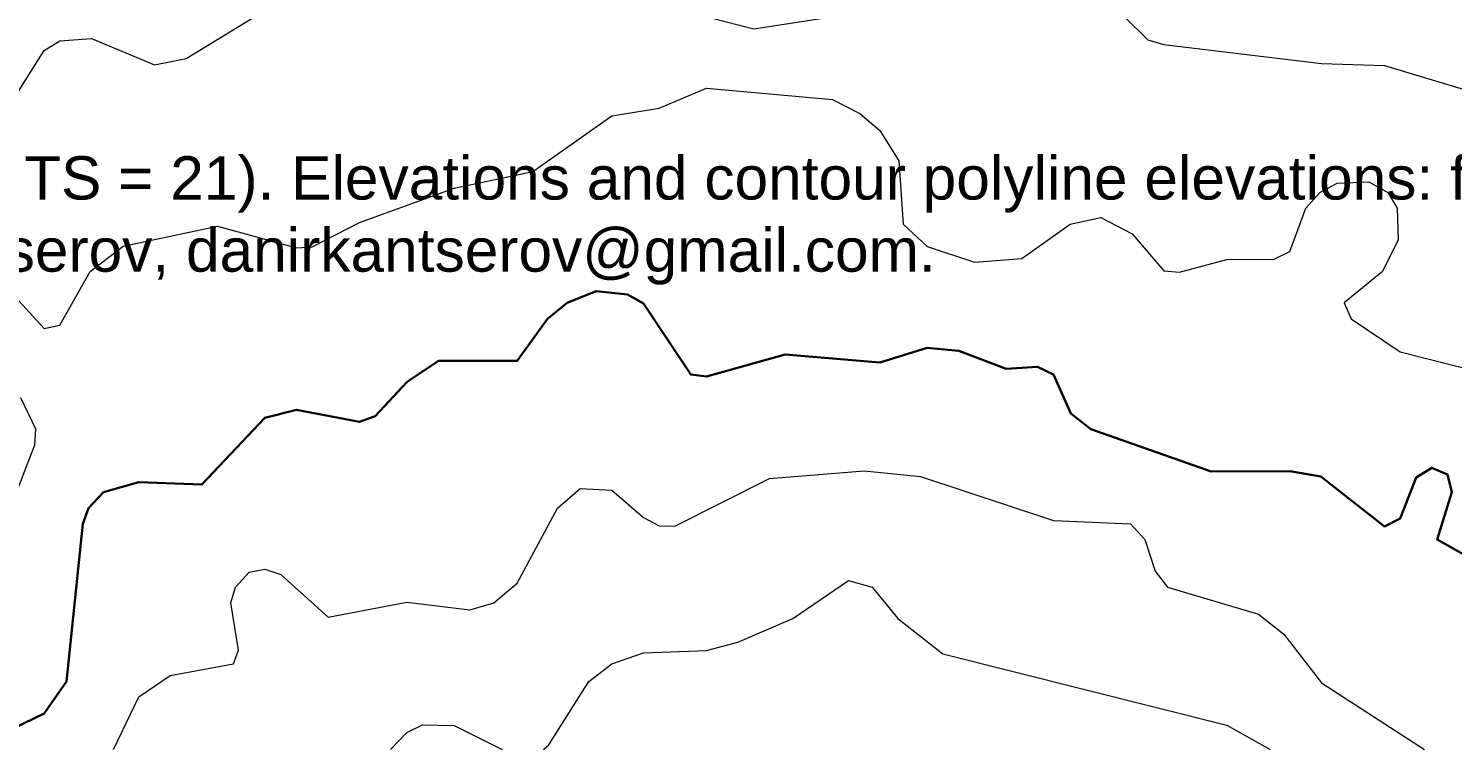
# Model space of a CAD drawing. Extents: x 6810325 to 6812275, y 1878569 to 1880689.
# Drawn here: x 6811402.1 to 6811698.4, y 1878569.4 to 1878719.3 of the extents above; entities that cross this region are included whole.
import ezdxf

# ---------------------------------------------------------------- set-up
doc = ezdxf.new("R2010")
doc.units = 21
doc.header["$LTSCALE"] = 10
doc.header["$MEASUREMENT"] = 0
for name, color, linetype, lineweight in [('ANNO-SAMPLE', 1, 'CONTINUOUS', 35), ('TOPO-CONTOUR-MAJOR', 34, 'CONTINUOUS', 30), ('TOPO-CONTOUR-MINOR', 36, 'CONTINUOUS', 13)]:
    doc.layers.add(name, color=color, linetype=linetype, lineweight=lineweight)
doc.styles.add('LABEL', font='arial.ttf')

msp = doc.modelspace()

# ---------------------------------------------------------------- linework, layer by layer
at = {"layer": 'TOPO-CONTOUR-MAJOR', "elevation": 205}
msp.add_lwpolyline([(6811398.8, 1878573.74), (6811405.36, 1878576.93), (6811410.02, 1878583.52), (6811413.42, 1878616.33), (6811414.57, 1878619.61), (6811417.69, 1878622.89), (6811425.05, 1878625.02), (6811438.17, 1878624.51), (6811451.3, 1878638.37), (6811457.86, 1878640.05), (6811470.98, 1878637.53), (6811474.26, 1878638.72), (6811480.86, 1878645.86), (6811487.38, 1878650.2), (6811503.79, 1878650.25), (6811510.12, 1878658.98), (6811514.2, 1878662.26), (6811520.19, 1878664.69), (6811526.75, 1878664.05), (6811530.04, 1878662.13), (6811539.88, 1878647.39), (6811543.16, 1878646.98), (6811559.56, 1878651.58), (6811579.25, 1878649.9), (6811589.09, 1878652.95), (6811595.65, 1878652.33), (6811605.49, 1878648.59), (6811612.06, 1878649.01), (6811615.34, 1878647.37), (6811618.94, 1878639.29), (6811623.14, 1878636.01), (6811648.15, 1878627.21), (6811664.55, 1878627.29), (6811670.96, 1878626.17), (6811684.23, 1878615.8), (6811687.52, 1878617.41), (6811690.8, 1878625.96), (6811694.08, 1878628), (6811697.36, 1878626.58), (6811698.23, 1878622.89), (6811695.22, 1878613.05), (6811712.81, 1878603.2)], dxfattribs=at)
at = {"layer": 'TOPO-CONTOUR-MINOR'}
for points, elevation in [([(6811526.75, 1878726.07), (6811553, 1878719.25), (6811575.97, 1878722.82)], 203), ([(6811625.18, 1878726.68), (6811635.02, 1878716.95), (6811638.3, 1878716.02), (6811671.11, 1878712.07), (6811684.23, 1878711.66), (6811710.48, 1878703.77)], 203), ([(6811398.8, 1878704.27), (6811405.34, 1878714.75), (6811408.64, 1878716.8), (6811415.21, 1878717.25), (6811428.33, 1878711.81), (6811434.89, 1878713.13), (6811451.3, 1878723.11)], 203), ([(6811395.52, 1878667.6), (6811405.36, 1878656.94), (6811408.64, 1878657.64), (6811414.96, 1878668.82), (6811421.77, 1878674.07), (6811441.45, 1878678.24), (6811457.86, 1878673.71), (6811461.14, 1878673.91), (6811470.98, 1878678.98), (6811490.67, 1878686.16), (6811507.07, 1878689.6), (6811523.47, 1878701.15), (6811533.32, 1878702.75), (6811543.16, 1878706.95), (6811569.41, 1878704.56), (6811575.1, 1878701.63), (6811579.25, 1878698.09), (6811583.17, 1878691.79), (6811584.12, 1878678.66), (6811589.09, 1878674.01), (6811598.93, 1878670.76), (6811608.78, 1878671.54), (6811618.8, 1878678.66), (6811625.18, 1878680.02), (6811631.74, 1878676.61), (6811638.3, 1878668.96), (6811641.58, 1878668.66), (6811651.43, 1878671.31), (6811661.27, 1878671.35), (6811664.55, 1878672.98), (6811667.85, 1878681.94), (6811670.8, 1878685.23), (6811674.39, 1878687.16), (6811680.95, 1878687.46), (6811684.9, 1878685.23), (6811686.87, 1878681.94), (6811687.09, 1878675.38), (6811683.84, 1878668.82), (6811675.85, 1878662.26), (6811677.28, 1878658.98), (6811687.52, 1878652.12), (6811703.92, 1878647.93)], 204), ([(6811398.36, 1878619.61), (6811403.42, 1878632.73), (6811403.6, 1878636.01), (6811400.49, 1878642.57)], 204), ([(6811419.81, 1878569.41), (6811425.05, 1878580.35), (6811431.61, 1878584.83), (6811444.73, 1878587.24), (6811445.78, 1878590.08), (6811444.23, 1878599.92), (6811445.17, 1878603.2), (6811448.01, 1878606.27), (6811451.3, 1878606.91), (6811454.58, 1878605.79), (6811464.42, 1878596.93), (6811480.82, 1878600.07), (6811493.95, 1878598.44), (6811498.92, 1878599.92), (6811503.79, 1878604.03), (6811512.15, 1878619.61), (6811516.91, 1878623.71), (6811523.47, 1878623.35), (6811530.04, 1878617.68), (6811533.32, 1878615.89), (6811536.6, 1878615.82), (6811556.28, 1878625.79), (6811575.97, 1878627.35), (6811587.71, 1878626.17), (6811615.34, 1878617.03), (6811631.39, 1878616.33), (6811634.37, 1878613.05), (6811636.53, 1878606.49), (6811639.11, 1878603.2), (6811657.99, 1878597.56), (6811663.31, 1878593.36), (6811671.11, 1878583.26), (6811692.58, 1878569.41)], 206), ([(6811509.27, 1878569.41), (6811510.35, 1878570.4), (6811518.66, 1878583.52), (6811523.47, 1878587.22), (6811530.04, 1878589.53), (6811543.16, 1878590.01), (6811549.72, 1878591.7), (6811561.1, 1878596.64), (6811572.69, 1878604.57), (6811577.63, 1878603.2), (6811582.96, 1878596.64), (6811592.37, 1878589.31), (6811651.43, 1878574.48), (6811660.45, 1878569.41)], 207), ([(6811477.39, 1878569.41), (6811480.82, 1878572.92), (6811484.1, 1878574.54), (6811490.67, 1878574.4), (6811500.67, 1878569.41)], 207)]:
    msp.add_lwpolyline(points, dxfattribs=dict(at, elevation=elevation))

# ---------------------------------------------------------------- texts
at = {"layer": 'ANNO-SAMPLE', "insert": (6811300.11, 1878679.41), "char_height": 9, "width": 1500, "attachment_point": 5, "style": 'LABEL'}
msp.add_mtext('Coordinates: NAD83 / California State Plane Zone 2, US survey feet (EPSG:2226; Autodesk CS code CA83-IIF). Drawing units: US survey feet ($INSUNITS = 21). Elevations and contour polyline elevations: feet, NAVD88. Source: SAMPLE_Delineation_MapSet_v5.3.pdf / gis (same geometry), v5.3 (Rev. 3), 2026-10-10. Mapper: Danir Kantserov, danirkantserov@gmail.com.', dxfattribs=at)

doc.saveas('drawing.dxf')
